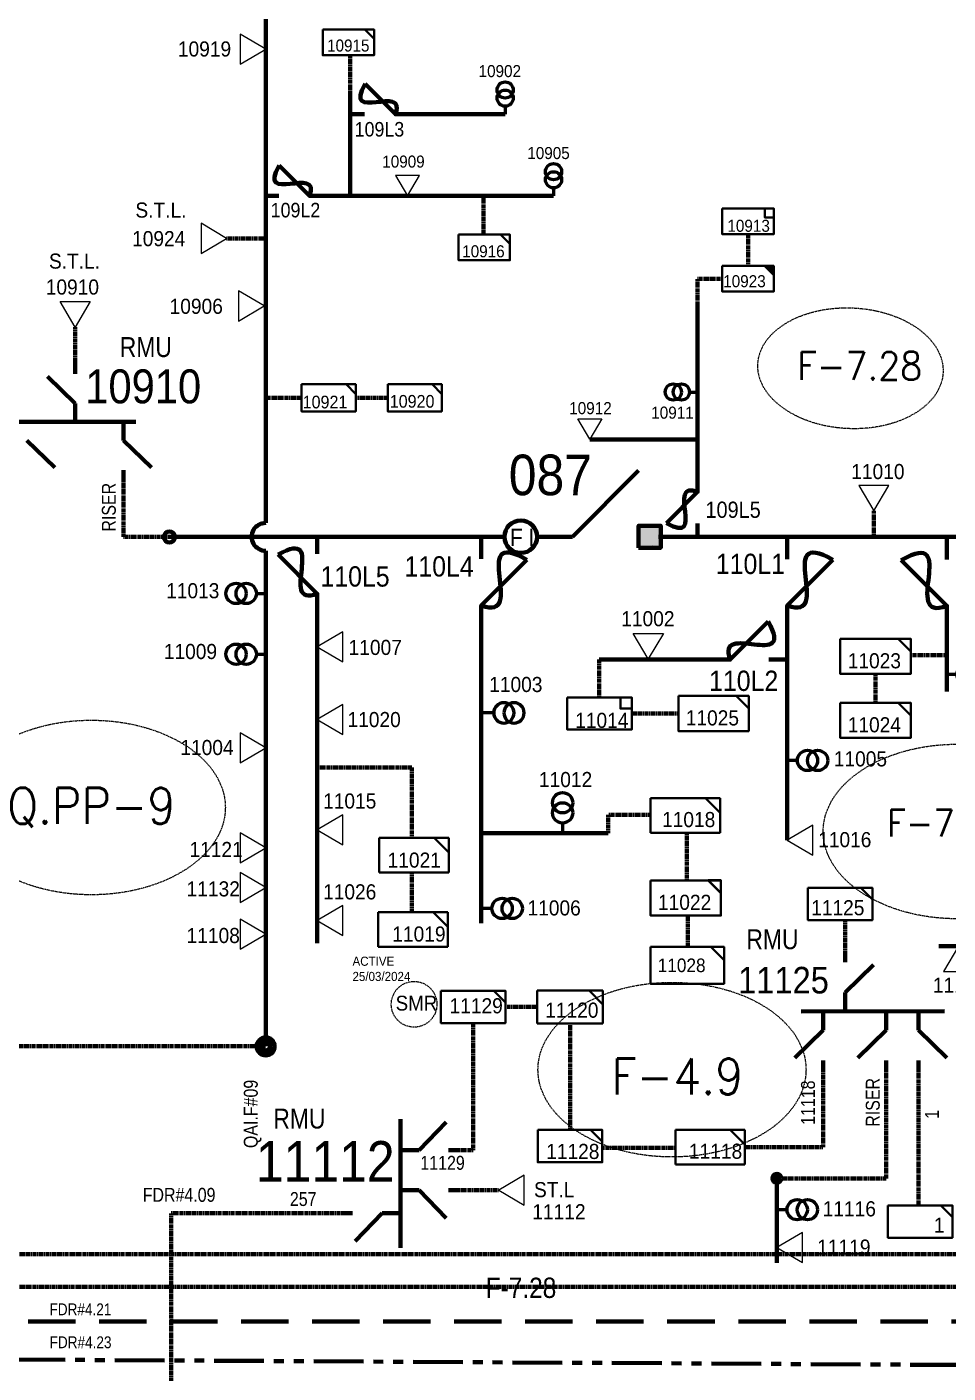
# Model space of a CAD drawing. Header units: metres. Extents: x 65984 to 144644, y -19036 to 23726.
# Drawn here: x 115686.8 to 115913.7, y 20296 to 20627.6 of the extents above; entities that cross this region are included whole.
import ezdxf
from ezdxf.enums import TextEntityAlignment as Align

# ---------------------------------------------------------------- set-up
doc = ezdxf.new("R2010")
doc.units = ezdxf.units.M
doc.header["$MEASUREMENT"] = 0
for name, pattern in [('( Phantom )', [2.5, 1.25, -0.25, 0.25, -0.25, 0.25, -0.25]), ('DGN Style 3', [0.013877, 0, -0.013877]), ('HIDDEN2', [2381.25, 1587.5, -793.75])]:
    doc.linetypes.add(name, pattern=pattern)
doc.layers.get('0').update_dxf_attribs({"color": 95, "lineweight": 40})
for name, color, linetype, lineweight in [('ABS', 7, 'Continuous', 40), ('ABS NUMBER', 112, 'Continuous', 30), ('d_eos', 111, 'Continuous', 40), ('d_eos no', 121, 'Continuous', 40), ('d_fco', 5, 'Continuous', 40), ('d_fco text', 95, 'Continuous', 40), ('d_oh branch', 94, 'Continuous', 40), ('d_switch', 95, 'Continuous', 40), ('d_tf', 1, 'Continuous', 40), ('d_tf no', 6, 'Continuous', 40), ('d_tf_200', 1, 'Continuous', 40), ('d_ug cable', 95, 'Continuous', 40), ('d_ug main line', 95, 'Continuous', 40), ('d_unit sub', 7, 'Continuous', 40), ('EARTH FAULT INDICATOR', 95, 'Continuous', 40), ('FDR  2  02', 36, 'Continuous', 40), ('fedr no', 95, 'Continuous', 40), ('Level 37', 7, 'Continuous', 0), ('O H MAIN FEEDER', 4, 'Continuous', 100)]:
    doc.layers.add(name, color=color, linetype=linetype, lineweight=lineweight)
doc.styles.add('NASKHF', font='naskhf.shx', dxfattribs={"height": 8})
doc.styles.add('Style-Andalus', font='andlso.ttf')
doc.styles.add('Style-Arial', font='arial.ttf')
doc.styles.add('Style-ENGINEERING', font='ENGINEERING.shx')
doc.styles.add('Style-msdefault', font='msdefault.shx')
doc.styles.add('Style-STANDARD', font='STANDARD.shx')

# ---------------------------------------------------------------- blocks, each defined once
blk = doc.blocks.new('FUSE01')
at = {"color": 0, "linetype": 'ByBlock', "lineweight": -2}
blk.add_line((0, -17.15), (0, -22.55), dxfattribs=at)
at = {"color": 0, "linetype": 'ByBlock', "lineweight": -2, "flags": 128}
blk.add_lwpolyline([(0, 0.05), (0, -5.75), (-11.2, -16.95)], dxfattribs=at)
at = {"color": 0, "linetype": 'ByBlock', "lineweight": -2}
blk.add_open_spline([(-11.2, -16.95), (3.4, -25.35), (-11.6, -1.35), (0, -5.75)], degree=3, dxfattribs=at)
blk = doc.blocks.new('TFU_9')
at = {"layer": 'd_tf_200', "color": 1, "linetype": 'Continuous', "lineweight": 53}
blk.add_line((0, 10), (0, 0), dxfattribs=at)
for centre in [(0, 30), (0, 20)]:
    blk.add_circle(centre, 10, dxfattribs=at)
blk = doc.blocks.new('TFU_16')
at = {"layer": 'd_tf_200', "color": 30, "linetype": 'Continuous', "lineweight": 53}
blk.add_line((0, 10), (0, 0), dxfattribs=at)
for centre in [(0, 30), (0, 20)]:
    blk.add_circle(centre, 10, dxfattribs=at)
blk = doc.blocks.new('TFU_21')
at = {"layer": 'd_tf_200', "color": 98, "linetype": 'Continuous', "lineweight": 53}
blk.add_line((0, 10), (0, 0), dxfattribs=at)
for centre in [(0, 30), (0, 20)]:
    blk.add_circle(centre, 10, dxfattribs=at)
blk = doc.blocks.new('TF3')
at = {"color": 0, "linetype": 'ByBlock', "lineweight": -2}
for p, q in [((11.3, 9), (18.3, 9)), ((18.3, 9), (18.3, 2))]:
    blk.add_line(p, q, dxfattribs=at)
at = {"color": 0, "linetype": 'ByBlock', "lineweight": -2, "flags": 128}
blk.add_lwpolyline([(18.3, 2), (11.3, 2), (11.3, 9)], dxfattribs=at)
at = {"color": 0, "linetype": 'ByBlock', "lineweight": -2}
blk.add_3dface([(-21.7, 9), (18.3, 9), (18.3, -11), (-21.7, -11)], dxfattribs=at)
blk = doc.blocks.new('ABS2_1_1')
at = {"color": 0, "linetype": 'ByBlock', "lineweight": -2, "ltscale": 500}
for q in [(-29900, 43500), (0, 0)]:
    blk.add_line((0, 13600), q, dxfattribs=at)
at = {"color": 0, "linetype": 'ByBlock', "lineweight": -2, "ltscale": 500, "flags": 128}
for points in [[(5000, 43600), (-5000, 43600), (-5000, 53600), (5000, 53600)], [(3791, 49653), (3791, 49653), (3791, 49653)]]:
    blk.add_lwpolyline(points, close=True, dxfattribs=at)
at = {"color": 0, "linetype": 'ByBlock', "lineweight": -2, "ltscale": 500}
for points in [[(5000, 43600), (-5000, 43600), (5000, 53600), (-5000, 53600)], [(3791, 49653), (3791, 49653), (3791, 49653)]]:
    blk.add_solid(points, dxfattribs=at)
blk = doc.blocks.new('*U693')
at = {"layer": 'd_fco', "color": 30, "linetype": 'Continuous', "lineweight": 100}
blk.add_line((-4.6, 4.21), (-10.13, 4.21), dxfattribs=at)
at = {"layer": 'd_fco', "color": 30, "linetype": 'Continuous', "lineweight": 100, "flags": 128}
blk.add_lwpolyline([(13.02, 4.21), (7.07, 4.21), (-4.4, -7.26)], dxfattribs=at)
at = {"layer": 'd_fco', "color": 30, "linetype": 'Continuous', "lineweight": 100}
blk.add_open_spline([(-4.4, -7.26), (-13, 7.69), (11.58, -7.67), (7.07, 4.21)], degree=3, dxfattribs=at)
blk = doc.blocks.new('*U695')
at = {"layer": 'd_unit sub', "color": 30, "linetype": 'Continuous', "lineweight": 40}
for p, q in [((-9.2, 4.61), (9.19, 4.61)), ((-9.2, -4.58), (-9.2, 4.61)), ((9.19, 0.73), (5.31, 4.61)), ((5.97, 4.61), (9.19, 4.61)), ((9.19, 4.61), (9.19, 1.4)), ((9.19, 4.61), (9.19, -4.58)), ((9.19, -4.58), (-9.2, -4.58))]:
    blk.add_line(p, q, dxfattribs=at)
blk = doc.blocks.new('*U696')
at = {"layer": 'd_unit sub', "color": 98, "linetype": 'Continuous', "lineweight": 40}
for p, q in [((-9.2, 4.61), (9.19, 4.61)), ((-9.2, -4.58), (-9.2, 4.61)), ((9.19, 0.73), (5.31, 4.61)), ((5.97, 4.61), (9.19, 4.61)), ((9.19, 4.61), (9.19, 1.4)), ((9.19, 4.61), (9.19, -4.58)), ((9.19, -4.58), (-9.2, -4.58))]:
    blk.add_line(p, q, dxfattribs=at)
blk = doc.blocks.new('*U906')
at = {"layer": 'EARTH FAULT INDICATOR', "color": 2, "linetype": 'Continuous', "lineweight": 100}
blk.add_circle((0.02, 0.13), 4, dxfattribs=at)
at = {"layer": 'EARTH FAULT INDICATOR', "color": 2, "lineweight": 140, "style": 'Style-Andalus', "width": 0.9}
blk.add_text('F I', height=4.234, dxfattribs=at).set_placement((-2.61, 2.11), align=Align.TOP_LEFT)
blk = doc.blocks.new('TF_8')
at = {"color": 0, "linetype": 'ByBlock', "lineweight": -2}
blk.add_line((6.3, 4.95), (9.9, 1.35), dxfattribs=at)
blk.add_3dface([(-10.1, 4.95), (9.9, 4.95), (9.9, -5.05), (-10.1, -5.05)], dxfattribs=at)
blk = doc.blocks.new('exist.us-1000kva')
at = {"color": 0, "linetype": 'ByBlock', "lineweight": -2, "flags": 128}
blk.add_lwpolyline([(40, 12.9), (32.8, 20), (40, 20)], close=True, dxfattribs=at)
at = {"color": 0, "linetype": 'ByBlock', "lineweight": -2, "extrusion": (0, 0, -1)}
blk.add_solid([(-40, 12.9), (-32.8, 20), (-40, 20)], dxfattribs=at)
at = {"color": 0, "linetype": 'ByBlock', "lineweight": -2, "xscale": 2, "yscale": 2}
blk.add_blockref('TF_8', (20.2, 10.1), dxfattribs=at)
blk = doc.blocks.new('TRA1_28')
at = {"layer": 'd_tf', "color": 98, "linetype": 'Continuous', "lineweight": 0, "ltscale": 0.000372147, "flags": 128}
blk.add_lwpolyline([(10.06, -16.98), (0.06, 0.02), (-9.94, -16.98)], close=True, dxfattribs=at)
blk = doc.blocks.new('TRA1_27')
at = {"layer": 'd_tf', "color": 98, "linetype": 'Continuous', "lineweight": 0, "ltscale": 0.000372147, "xscale": 1.000046566207833, "yscale": 1.000046566207833, "zscale": 1.000046566207833, "rotation": 180}
blk.add_blockref('TRA1_28', (0, 0), dxfattribs=at)
blk = doc.blocks.new('TRA1_32')
at = {"layer": 'd_tf', "color": 1, "linetype": 'Continuous', "lineweight": 0, "ltscale": 0.000371982, "flags": 128}
blk.add_lwpolyline([(10, -17.02), (0, -0.02), (-10, -17.02)], close=True, dxfattribs=at)
blk = doc.blocks.new('TRA1_31')
at = {"layer": 'd_tf', "color": 1, "linetype": 'Continuous', "lineweight": 0, "ltscale": 0.000371982, "xscale": 1.000046566207834, "yscale": 1.000046566207834, "zscale": 1.000046566207834, "rotation": 180}
blk.add_blockref('TRA1_32', (0, 0), dxfattribs=at)
blk = doc.blocks.new('TRA1_34')
at = {"layer": 'd_tf', "color": 30, "linetype": 'Continuous', "lineweight": 0, "ltscale": 0.000372147, "flags": 128}
blk.add_lwpolyline([(10, -16.98), (0, 0.02), (-10, -16.98)], close=True, dxfattribs=at)
blk = doc.blocks.new('TRA1_33')
at = {"layer": 'd_tf', "color": 30, "linetype": 'Continuous', "lineweight": 0, "ltscale": 0.000372147, "xscale": 1.000046566207833, "yscale": 1.000046566207833, "zscale": 1.000046566207833, "rotation": 180}
blk.add_blockref('TRA1_34', (0, 0), dxfattribs=at)
blk = doc.blocks.new('*U1556')
at = {"layer": 'd_unit sub', "color": 30, "linetype": 'Continuous', "lineweight": 40, "flags": 128}
blk.add_lwpolyline([(8.54, 1.2), (8.54, 4.27), (5.47, 4.27)], close=True, dxfattribs=at)
at = {"layer": 'd_unit sub', "color": 30, "linetype": 'Continuous', "lineweight": 40, "xscale": 0.8535245333131422, "yscale": 0.8535245333131422, "zscale": 0.3910944340700495, "rotation": 359.9999999999999}
blk.add_blockref('TF_8', (0.09, 0.04), dxfattribs=at)
blk = doc.blocks.new('*U1559')
at = {"layer": 'd_unit sub', "color": 98, "linetype": 'Continuous', "lineweight": 40, "flags": 128}
blk.add_lwpolyline([(8.54, 1.2), (8.54, 4.27), (5.47, 4.27)], close=True, dxfattribs=at)
at = {"layer": 'd_unit sub', "color": 98, "linetype": 'Continuous', "lineweight": 40, "xscale": 0.8535245333131424, "yscale": 0.8535245333131424, "zscale": 0.4267622666565712, "rotation": 359.9999999999999}
blk.add_blockref('TF_8', (0.09, 0.04), dxfattribs=at)
blk = doc.blocks.new('TRA1_40')
at = {"layer": 'd_tf', "color": 30, "linetype": 'Continuous', "lineweight": 0, "ltscale": 0.000371982, "extrusion": (0, 0, -1), "flags": 128}
blk.add_lwpolyline([(-10, -17.02), (0, -0.02), (10, -17.02)], close=True, dxfattribs=at)
blk = doc.blocks.new('TRA1_39')
at = {"layer": 'd_tf', "color": 30, "linetype": 'Continuous', "lineweight": 0, "ltscale": 0.000371982, "xscale": 1.000046566207834, "yscale": 1.000046566207834, "zscale": 1.000046566207834, "rotation": 180}
blk.add_blockref('TRA1_40', (0, 0), dxfattribs=at)
blk = doc.blocks.new('TRA1_660')
at = {"layer": 'd_tf', "color": 30, "linetype": 'Continuous', "lineweight": 0, "ltscale": 0.000322299, "extrusion": (0, 0, -1), "flags": 128}
blk.add_lwpolyline([(-10, -17), (0, 0), (10, -17)], close=True, dxfattribs=at)
blk = doc.blocks.new('TRA1_659')
at = {"layer": 'd_tf', "color": 30, "linetype": 'Continuous', "lineweight": 0, "ltscale": 0.000322299, "xscale": 1.000046566207833, "yscale": 1.000046566207833, "zscale": 1.000046566207833, "rotation": 180}
blk.add_blockref('TRA1_660', (0, 0), dxfattribs=at)
blk = doc.blocks.new('TFU_163')
at = {"layer": 'd_tf_200', "color": 1, "linetype": 'Continuous', "lineweight": 53}
blk.add_line((0, 10), (0, 0), dxfattribs=at)
for centre in [(0, 30), (0, 20)]:
    blk.add_circle(centre, 10, dxfattribs=at)
blk = doc.blocks.new('TFU_164')
at = {"layer": 'd_tf_200', "color": 1, "linetype": 'Continuous', "lineweight": 53}
blk.add_line((0, 10), (0, 0), dxfattribs=at)
for centre in [(0, 30), (0, 20)]:
    blk.add_circle(centre, 10, dxfattribs=at)
blk = doc.blocks.new('TRA1_662')
at = {"layer": 'd_tf', "color": 1, "linetype": 'Continuous', "lineweight": 0, "ltscale": 0.00032152, "flags": 128}
blk.add_lwpolyline([(10.1, -17), (0.1, 0), (-9.9, -17)], close=True, dxfattribs=at)
blk = doc.blocks.new('TRA1_661')
at = {"layer": 'd_tf', "color": 1, "linetype": 'Continuous', "lineweight": 0, "ltscale": 0.00032152, "xscale": 1.000046566207833, "yscale": 1.000046566207833, "zscale": 1.000046566207833, "rotation": 180}
blk.add_blockref('TRA1_662', (0, 0), dxfattribs=at)
blk = doc.blocks.new('*U2286')
at = {"layer": 'd_oh branch', "color": 1, "linetype": 'Continuous', "lineweight": 100}
for p, q in [((-20.32, -15.31), (-20.32, 17.12)), ((27.7, 9.96), (-2.08, 9.96)), ((42.68, -15.31), (-28.55, -15.31))]:
    blk.add_line(p, q, dxfattribs=at)
at = {"layer": 'd_ug cable', "color": 1, "linetype": 'DGN Style 3', "lineweight": 100}
for p, q in [((-20.32, 17.12), (-20.32, 28.2)), ((20.96, -27.29), (20.96, -15.47))]:
    blk.add_line(p, q, dxfattribs=at)
at = {"layer": 'd_fco', "color": 1, "linetype": 'Continuous', "lineweight": 100, "xscale": 0.8364540426468795, "yscale": 0.8364540426468795, "zscale": 0.5254506849424514, "rotation": 270}
for p in [(-1.48, 9.96), (-28.06, -15.31)]:
    blk.add_blockref('FUSE01', p, dxfattribs=at)
at = {"layer": 'd_tf', "color": 1, "linetype": 'Continuous', "lineweight": 0, "ltscale": 0.00032152, "xscale": 0.3699999999999999, "yscale": 0.3699999999999999, "zscale": 0.3699999999999999, "rotation": 359.9999999999999}
blk.add_blockref('TRA1_661', (-2.53, -15.3), dxfattribs=at)
at = {"layer": 'd_tf_200', "color": 1, "linetype": 'Continuous', "lineweight": 53, "xscale": 0.25, "yscale": 0.25, "zscale": 0.25, "rotation": 359.9999999999999}
for name, p in [('TFU_163', (27.7, 9.96)), ('TFU_164', (42.68, -15.31))]:
    blk.add_blockref(name, p, dxfattribs=at)
at = {"layer": 'd_unit sub', "color": 1, "linetype": 'Continuous', "lineweight": 40, "xscale": 0.7946313405145354, "yscale": 0.7946313405145354, "zscale": 0.4991781506953288, "rotation": 359.9999999999999}
blk.add_blockref('TF_8', (-20.76, 32.21), dxfattribs=at)
at = {"layer": 'd_unit sub', "color": 1, "linetype": 'Continuous', "lineweight": 40, "xscale": 0.7946313405145354, "yscale": 0.7946313405145354, "zscale": 0.4991781506953288}
blk.add_blockref('TF_8', (21.28, -31.22), dxfattribs=at)
at = {"layer": 'd_fco text', "color": 1, "linetype": 'Continuous', "lineweight": 80, "style": 'Style-msdefault', "width": 0.916667}
for s, p in [('109L3', (-18.89, 7.56)), ('109L2', (-44.88, -17.45))]:
    blk.add_text(s, height=4.498, dxfattribs=at).set_placement(p, align=Align.TOP_LEFT)
at = {"layer": 'd_tf no', "color": 1, "linetype": 'Continuous', "lineweight": 40, "style": 'Style-msdefault', "width": 0.947368}
for s, p in [('10915', (-27.43, 33.09)), ('10902', (19.48, 25.18)), ('10909', (-10.34, -2.82)), ('10905', (34.56, -0.18)), ('10916', (14.41, -30.58))]:
    blk.add_text(s, height=3.724, dxfattribs=at).set_placement(p, align=Align.TOP_LEFT)
blk = doc.blocks.new('*U2291')
at = {"layer": 'FDR  2  02', "color": 1, "linetype": 'Continuous', "lineweight": 0, "flags": 128}
blk.add_lwpolyline([(8.11, 4.05), (8.11, 1.12), (5.18, 4.05)], close=True, dxfattribs=at)
at = {"layer": 'd_unit sub', "color": 1, "linetype": 'Continuous', "lineweight": 40, "xscale": 0.8108483066474853, "yscale": 0.8108483066474853, "zscale": 0.4828987324834716, "rotation": 359.9999999999999}
blk.add_blockref('TF_8', (0.08, 0.04), dxfattribs=at)
blk = doc.blocks.new('*U2389')
at = {"layer": 'd_unit sub', "color": 2, "linetype": 'Continuous', "lineweight": 40, "flags": 128}
blk.add_lwpolyline([(8.54, 1.2), (8.54, 4.27), (5.47, 4.27)], close=True, dxfattribs=at)
at = {"layer": 'd_unit sub', "color": 2, "linetype": 'Continuous', "lineweight": 40, "xscale": 0.8535245333131424, "yscale": 0.8535245333131424, "zscale": 0.4267622666565712, "rotation": 359.9999999999999}
blk.add_blockref('TF_8', (0.09, 0.04), dxfattribs=at)
blk = doc.blocks.new('*U3659')
at = {"layer": 'd_unit sub', "color": 30, "linetype": 'Continuous', "lineweight": 40, "flags": 128}
blk.add_lwpolyline([(8.54, 1.2), (8.54, 4.27), (5.47, 4.27)], close=True, dxfattribs=at)
at = {"layer": 'd_unit sub', "color": 30, "linetype": 'Continuous', "lineweight": 40, "xscale": 0.8535245333131422, "yscale": 0.8535245333131422, "zscale": 0.3368622297988325, "rotation": 359.9999999999999}
blk.add_blockref('TF_8', (0.09, 0.04), dxfattribs=at)

msp = doc.modelspace()

# ---------------------------------------------------------------- linework, layer by layer
at = {"layer": 'd_eos', "color": 7, "linetype": 'Continuous', "lineweight": 211, "ltscale": 0.625574}
for p, q in [((115698.68, 20542.11), (115698.68, 20544.88)), ((115698.68, 20534.82), (115691.82, 20541.48)), ((115698.68, 20530.26), (115698.68, 20534.82)), ((115713.58, 20530.26), (115682.98, 20530.26)), ((115710.58, 20530.26), (115710.58, 20525.71)), ((115686.78, 20525.71), (115693.64, 20519.05)), ((115710.58, 20525.71), (115717.44, 20519.05)), ((115710.58, 20518.41), (115710.58, 20515.64)), ((115778.84, 20358.55), (115778.84, 20326.87)), ((115783.39, 20350.96), (115790.05, 20357.82)), ((115778.84, 20350.96), (115783.39, 20350.96)), ((115790.69, 20350.96), (115793.46, 20350.96)), ((115778.84, 20341.07), (115783.39, 20341.07)), ((115783.39, 20341.07), (115790.05, 20334.21)), ((115790.69, 20341.07), (115793.46, 20341.07)), ((115766.98, 20335.42), (115764.21, 20335.42)), ((115774.28, 20335.42), (115767.62, 20328.55)), ((115778.83, 20335.42), (115774.28, 20335.42))]:
    msp.add_line(p, q, dxfattribs=at)
at = {"layer": 'd_eos', "color": 7, "linetype": 'Continuous', "lineweight": 211, "ltscale": 0.638341}
for p, q in [((115888.37, 20397.22), (115888.37, 20400.04)), ((115888.37, 20389.77), (115895.37, 20396.57)), ((115888.37, 20385.12), (115888.37, 20389.77)), ((115912.87, 20385.13), (115877.58, 20385.12)), ((115882.95, 20385.12), (115882.95, 20380.47)), ((115898.48, 20385.13), (115898.48, 20380.48)), ((115906.42, 20385.13), (115906.42, 20380.48)), ((115882.95, 20380.47), (115875.95, 20373.68)), ((115898.48, 20380.48), (115891.48, 20373.68)), ((115906.42, 20380.48), (115913.42, 20373.68)), ((115882.95, 20373.03), (115882.95, 20370.2)), ((115898.48, 20373.03), (115898.49, 20370.21)), ((115906.42, 20373.03), (115906.42, 20370.21))]:
    msp.add_line(p, q, dxfattribs=at)
at = {"layer": 'd_oh branch', "color": 30, "linetype": 'Continuous', "lineweight": 100}
for p, q in [((115852.03, 20559.31), (115852.03, 20514.25)), ((115852.03, 20525.91), (115825.44, 20525.91)), ((115758.32, 20401.92), (115758.32, 20486.21)), ((115798.71, 20406.83), (115798.71, 20483.08)), ((115874.11, 20427.3), (115874.11, 20484.58)), ((115913.47, 20463.89), (115913.47, 20481.7)), ((115855.21, 20471.73), (115827.81, 20471.73)), ((115798.71, 20428.99), (115830.02, 20428.99)), ((115951.53, 20401.21), (115911.46, 20401.21))]:
    msp.add_line(p, q, dxfattribs=at)
at = {"layer": 'd_oh branch', "color": 98, "linetype": 'Continuous', "lineweight": 100}
msp.add_line((115871.58, 20323.19), (115871.58, 20344.7), dxfattribs=at)
msp.add_circle((115871.58, 20343.99), 1.08, dxfattribs=at)
at = {"layer": 'd_ug cable', "color": 1, "linetype": 'DGN Style 3', "lineweight": 100}
for p, q in [((115735.97, 20575.49), (115745.63, 20575.49)), ((115754.47, 20536.2), (115745.63, 20536.2)), ((115775.67, 20536.2), (115767.82, 20536.2))]:
    msp.add_line(p, q, dxfattribs=at)
at = {"layer": 'd_ug cable', "color": 30, "linetype": 'DGN Style 3', "lineweight": 100}
for p, q in [((115864.45, 20568.7), (115864.45, 20576.5)), ((115698.68, 20544.88), (115698.68, 20553.62)), ((115895.46, 20508.35), (115895.46, 20502)), ((115827.81, 20471.73), (115827.81, 20462.45)), ((115895.87, 20461.12), (115895.87, 20468.2)), ((115847.29, 20458.47), (115835.79, 20458.47)), ((115849.39, 20429.06), (115849.39, 20417.38)), ((115849.66, 20408.71), (115849.66, 20400.97)), ((115520.28, 20317.27), (116065.78, 20317.27))]:
    msp.add_line(p, q, dxfattribs=at)
at = {"layer": 'd_ug cable', "color": 98, "linetype": 'DGN Style 3', "lineweight": 100}
for p, q in [((115888.37, 20400.04), (115888.37, 20407.58)), ((115820.59, 20382.15), (115820.59, 20355.93)), ((115846.56, 20351.49), (115828.53, 20351.49)), ((115793.46, 20341.07), (115803.04, 20341.09))]:
    msp.add_line(p, q, dxfattribs=at)
at = {"layer": 'd_ug cable', "color": 30, "linetype": 'DGN Style 3', "lineweight": 100, "flags": 128}
for points in [[(115852.03, 20559.31), (115852.03, 20565.53), (115858.1, 20565.53)], [(115710.58, 20517.03), (115710.58, 20502), (115722.19, 20502)], [(115904.54, 20472.8), (115913.47, 20472.8)], [(115758.32, 20445.21), (115781.64, 20445.21), (115781.64, 20427.84)], [(115830.02, 20428.99), (115830.02, 20433.48), (115840.46, 20433.48)], [(115781.64, 20419.28), (115781.64, 20409.55)]]:
    msp.add_lwpolyline(points, dxfattribs=at)
at = {"layer": 'd_ug cable', "color": 7, "linetype": 'DGN Style 3', "lineweight": 100, "flags": 128}
msp.add_lwpolyline([(114510.55, 20244.15), (115302.41, 20244.15), (115302.41, 20325.3), (117309, 20325.3), (117309, 20421.26)], dxfattribs=at)
at = {"layer": 'd_ug cable', "color": 98, "linetype": 'DGN Style 3', "lineweight": 100, "flags": 128}
for points in [[(115804.67, 20386.21), (115812.47, 20386.21)], [(115793.46, 20350.96), (115796.72, 20350.96), (115796.72, 20382.24)], [(115882.95, 20370.2), (115882.95, 20351.65), (115863.69, 20351.65)], [(115898.49, 20370.21), (115898.49, 20343.97), (115871.58, 20343.97), (115871.58, 20343.92)], [(115906.42, 20370.21), (115906.42, 20337.33)]]:
    msp.add_lwpolyline(points, dxfattribs=at)
at = {"layer": 'd_ug cable', "color": 1, "linetype": 'DGN Style 3', "lineweight": 211, "flags": 128}
msp.add_lwpolyline([(115588.82, 20180.17), (115666.95, 20180.17), (115666.95, 20376.52), (115745.63, 20376.52)], dxfattribs=at)
at = {"layer": 'd_ug cable', "color": 98, "linetype": 'DGN Style 3', "lineweight": 140, "flags": 128}
msp.add_lwpolyline([(115765.6, 20335.42), (115722.32, 20335.42), (115722.32, 20277.97), (115395.44, 20277.97), (115395.44, 19824.83)], dxfattribs=at)
at = {"layer": 'd_ug cable', "color": 2, "linetype": 'DGN Style 3', "lineweight": 13}
msp.add_circle((115782.18, 20386.86), 5.63, dxfattribs=at)
at = {"layer": 'd_ug main line', "color": 234, "linetype": '( Phantom )', "lineweight": 158, "ltscale": 9.8, "flags": 128}
msp.add_lwpolyline([(116210.19, 20567.09), (116123.7, 20567.09), (116123.45, 20296.85), (115366.5, 20301.17)], dxfattribs=at)
at = {"layer": 'd_ug main line', "color": 9, "linetype": 'HIDDEN2', "lineweight": 158, "ltscale": 0.00735}
msp.add_lwpolyline([(115354.51, 19851.01), (115354.51, 20308.76), (116096.98, 20308.76), (116096.98, 20407.48)], dxfattribs=at)
at = {"layer": 'fedr no', "color": 82, "linetype": 'DGN Style 3', "lineweight": 13, "true_color": 0x1dc70e}
for centre, major_axis in [((115889.69, 20543.49), (22.82, -1.02)), ((115702.65, 20435.32), (33.02, 0)), ((115915.99, 20429.41), (33.02, 0)), ((115845.72, 20370.75), (33.02, 0))]:
    msp.add_ellipse(centre, major_axis=major_axis, ratio=0.651175, dxfattribs=at)
at = {"layer": 'O H MAIN FEEDER', "color": 1, "lineweight": 211, "ltscale": 0.488306}
for p, q in [((115745.63, 20505.4), (115745.63, 20667.59)), ((115745.63, 20376.52), (115745.63, 20498.54))]:
    msp.add_line(p, q, dxfattribs=at)
at = {"layer": 'O H MAIN FEEDER', "color": 30, "lineweight": 211, "ltscale": 0.488306}
for p, q in [((115804.46, 20502), (115721.97, 20502)), ((115935.52, 20502), (115842.43, 20502))]:
    msp.add_line(p, q, dxfattribs=at)
at = {"layer": 'O H MAIN FEEDER', "color": 191, "lineweight": 211, "ltscale": 0.488306}
msp.add_line((115813.76, 20502), (115812.45, 20502), dxfattribs=at)
at = {"layer": 'O H MAIN FEEDER', "color": 191, "lineweight": 211, "ltscale": 0.498271}
msp.add_circle((115721.89, 20501.94), 1.34, dxfattribs=at)
at = {"layer": 'O H MAIN FEEDER', "color": 1, "lineweight": 211, "ltscale": 0.488306}
for centre, radius in [((115745.61, 20376.48), 2.21), ((115745.67, 20376.52), 1.47), ((115745.67, 20376.52), 1.07)]:
    msp.add_circle(centre, radius, dxfattribs=at)
msp.add_arc((115745.6, 20501.97), 3.43, 89.4937, 270.5063, dxfattribs=at)

# ---------------------------------------------------------------- block references
at = {"layer": 'ABS', "color": 7, "linetype": 'Continuous', "lineweight": 211, "ltscale": 0.812883, "xscale": 0.0005446322480400587, "yscale": 0.0005446322480400587, "zscale": 0.000360672857092237, "rotation": 269.9999999999997}
msp.add_blockref('ABS2_1_1', (115813.76, 20502), dxfattribs=at)
at = {"layer": 'd_fco', "color": 30, "linetype": 'Continuous', "lineweight": 100, "extrusion": (0, 0, -1)}
for p, xscale, yscale, zscale, rotation in [((-115849.2, 20508.31), 0.6705227787784251, 0.6705227787784251, 0.6705227787784251, 90.00000000060008), ((-115802.84, 20492.02), 0.98, 0.98, 0.98, 270.0000000006001), ((-115878.24, 20492.01), 0.98, 0.98, 0.98, 270.0000000006001)]:
    msp.add_blockref('*U693', p, dxfattribs=dict(at, xscale=xscale, yscale=yscale, zscale=zscale, rotation=rotation))
at = {"layer": 'd_fco', "color": 30, "linetype": 'Continuous', "lineweight": 100}
for name, p, xscale, yscale, zscale, rotation in [('*U693', (115754.79, 20493.9), 0.8391207493924563, 0.8391207493924563, 0.8391207493924563, 270.0000000006001), ('*U693', (115909.34, 20491.92), 0.98, 0.98, 0.98, 270.0000000006001), ('FUSE01', (115855.25, 20471.73), 0.8364540426468796, -0.8364540426468796, 0.4182270213234398, 269.9999999999999)]:
    msp.add_blockref(name, p, dxfattribs=dict(at, xscale=xscale, yscale=yscale, zscale=zscale, rotation=rotation))
at = {"layer": 'd_oh branch', "color": 1, "linetype": 'Continuous', "lineweight": 100, "xscale": 0.7959396253698765, "yscale": 0.7959396253698765, "zscale": 0.7959396253698765}
msp.add_blockref('*U2286', (115782.57, 20598.12), dxfattribs=at)
at = {"layer": 'd_tf', "color": 1, "linetype": 'Continuous', "lineweight": 0, "ltscale": 0.000371982, "xscale": 0.3699999999999999, "yscale": 0.3699999999999999, "zscale": 0.3699999999999999, "rotation": 89.99999999999997}
for p in [(115745.64, 20622.08), (115735.98, 20575.49), (115745.23, 20558.83), (115745.63, 20450.03), (115745.63, 20425.39), (115745.63, 20415.59), (115745.63, 20404.12)]:
    msp.add_blockref('TRA1_31', p, dxfattribs=at)
at = {"layer": 'd_tf', "color": 30, "linetype": 'Continuous', "lineweight": 0, "ltscale": 0.000371982, "extrusion": (0, 0, -1), "xscale": 0.3699999999999999, "yscale": 0.3699999999999999, "zscale": 0.3699999999999999}
msp.add_blockref('TRA1_39', (-115698.68, 20553.61), dxfattribs=at)
at = {"layer": 'd_tf', "color": 30, "linetype": 'Continuous', "lineweight": 0, "ltscale": 0.000322299, "extrusion": (0, 0, -1), "xscale": 0.295658793239999, "yscale": 0.295658793239999, "zscale": 0.295658793239999, "rotation": 359.9999999999999}
msp.add_blockref('TRA1_659', (-115825.45, 20526.01), dxfattribs=at)
at = {"layer": 'd_tf', "color": 30, "linetype": 'Continuous', "lineweight": 0, "ltscale": 0.000372147, "xscale": 0.37, "yscale": 0.37, "zscale": 0.37}
for p, rotation in [((115895.48, 20508.35), 359.9999999999999), ((115758.32, 20474.88), 269.9999999999999), ((115758.32, 20456.96), 269.9999999999999), ((115758.32, 20429.85), 269.9999999999999), ((115874.12, 20427.3), 269.9999999999999), ((115758.32, 20407.48), 269.9999999999999), ((115916.28, 20401.2), 179.9999999999999)]:
    msp.add_blockref('TRA1_33', p, dxfattribs=dict(at, rotation=rotation))
at = {"layer": 'd_tf', "color": 30, "linetype": 'Continuous', "lineweight": 0, "ltscale": 0.000372147, "extrusion": (0, 0, -1), "xscale": 0.37, "yscale": 0.37, "zscale": 0.37, "rotation": 359.9999999999999}
msp.add_blockref('TRA1_33', (-115839.89, 20471.92), dxfattribs=at)
at = {"layer": 'd_tf', "color": 98, "linetype": 'Continuous', "lineweight": 0, "ltscale": 0.000372147, "xscale": 0.37, "yscale": 0.37, "zscale": 0.37}
for p, rotation in [((115803.04, 20341.07), 269.9999999999999), ((115871.59, 20326.97), 270)]:
    msp.add_blockref('TRA1_27', p, dxfattribs=dict(at, rotation=rotation))
at = {"layer": 'd_tf_200', "color": 30, "linetype": 'Continuous', "lineweight": 53}
for p, xscale, yscale, zscale, rotation in [((115852.03, 20537.64), 0.1997694548918913, 0.1997694548918913, 0.1997694548918913, 89.9999999999999), ((115913.47, 20468.09), 0.25, 0.25, 0.25, 269.9999999999999), ((115874.11, 20446.91), 0.25, 0.25, 0.25, 269.9999999999999), ((115818.77, 20428.99), 0.25, 0.25, 0.25, 359.9999999999999), ((115798.85, 20410.47), 0.25, 0.25, 0.25, 269.9999999999999)]:
    msp.add_blockref('TFU_16', p, dxfattribs=dict(at, xscale=xscale, yscale=yscale, zscale=zscale, rotation=rotation))
at = {"layer": 'd_tf_200', "color": 1, "linetype": 'Continuous', "lineweight": 53, "xscale": 0.25, "yscale": 0.25, "zscale": 0.25, "rotation": 89.99999999999994}
for p in [(115745.81, 20488.05), (115745.81, 20473.07)]:
    msp.add_blockref('TFU_9', p, dxfattribs=at)
at = {"layer": 'd_tf_200', "color": 30, "linetype": 'Continuous', "lineweight": 53, "extrusion": (0, 0, -1), "xscale": 0.25, "yscale": 0.25, "zscale": 0.25, "rotation": 90.00000000000001}
msp.add_blockref('TFU_16', (-115799.3, 20458.61), dxfattribs=at)
at = {"layer": 'd_tf_200', "color": 98, "linetype": 'Continuous', "lineweight": 53, "xscale": 0.25, "yscale": 0.25, "zscale": 0.25, "rotation": 270}
msp.add_blockref('TFU_21', (115871.58, 20336.27), dxfattribs=at)
at = {"layer": 'd_unit sub', "color": 30, "linetype": 'Continuous', "lineweight": 40, "rotation": 359.9999999999999}
for name, p, xscale, yscale, zscale in [('TF3', (115864.99, 20579.99), 0.3174048630174989, 0.3174048630174989, 0.121101816294415), ('exist.us-1000kva', (115858.1, 20562.36), 0.3174861394692032, 0.3174861394692032, 0.3973156702572678), ('TF3', (115828.52, 20458.87), 0.3972139574456817, 0.3972139574456817, 0.121101816294415)]:
    msp.add_blockref(name, p, dxfattribs=dict(at, xscale=xscale, yscale=yscale, zscale=zscale))
at = {"layer": 'd_unit sub', "color": 1, "linetype": 'Continuous', "lineweight": 40, "xscale": 0.8227722367667778, "yscale": 0.8227722367667778, "zscale": 0.8227722367667778}
for p in [(115761.14, 20536.21), (115782.34, 20536.21)]:
    msp.add_blockref('*U2291', p, dxfattribs=at)
at = {"layer": 'd_unit sub', "color": 30, "linetype": 'Continuous', "lineweight": 40}
for name, p, xscale, yscale, zscale in [('*U1556', (115895.86, 20472.54), 1.015907248084497, 1.015907248084497, 1.015907248084497), ('*U1556', (115855.95, 20458.47), 1.015907248084497, 1.015907248084497, 1.015907248084497), ('*U1556', (115895.86, 20456.78), 1.015907248084497, 1.015907248084497, 1.015907248084497), ('*U695', (115849.02, 20433.33), 0.9309999999999999, 0.9309999999999999, 0.9309999999999999), ('*U695', (115782.15, 20423.54), 0.9309999999999999, 0.9309999999999999, 0.9309999999999999), ('*U1556', (115849.11, 20413.05), 1.015907248084497, 1.015907248084497, 1.015907248084497), ('*U695', (115781.92, 20405.25), 0.9309999999999999, 0.9309999999999999, 0.9309999999999999), ('*U3659', (115849.47, 20396.44), 1.061514386593841, 1.061514386593841, 1.061514386593841)]:
    msp.add_blockref(name, p, dxfattribs=dict(at, xscale=xscale, yscale=yscale, zscale=zscale))
at = {"layer": 'd_unit sub', "color": 98, "linetype": 'Continuous', "lineweight": 40}
for name, p, xscale, yscale, zscale in [('*U1559', (115887.16, 20411.55), 0.9309999999999999, 0.9309999999999999, 0.9309999999999999), ('*U696', (115820.59, 20386.2), 0.8827633662902112, 0.8827633662902112, 0.8827633662902112), ('*U1559', (115820.58, 20351.95), 0.9309999999999999, 0.9309999999999999, 0.9309999999999999), ('*U696', (115855.13, 20351.63), 0.9309999999999999, 0.9309999999999999, 0.9309999999999999), ('*U1559', (115906.88, 20333.35), 0.9309999999999999, 0.9309999999999999, 0.9309999999999999)]:
    msp.add_blockref(name, p, dxfattribs=dict(at, xscale=xscale, yscale=yscale, zscale=zscale))
at = {"layer": 'd_unit sub', "color": 2, "linetype": 'Continuous', "lineweight": 40, "xscale": 0.9309999999999999, "yscale": 0.9309999999999999, "zscale": 0.9309999999999999}
msp.add_blockref('*U2389', (115796.72, 20386.21), dxfattribs=at)
at = {"layer": 'EARTH FAULT INDICATOR', "color": 2, "linetype": 'Continuous', "lineweight": 100}
msp.add_blockref('*U906', (115808.44, 20501.87), dxfattribs=at)

# ---------------------------------------------------------------- texts
at = {"layer": 'ABS NUMBER', "color": 7, "lineweight": 140, "style": 'Style-Arial', "width": 0.88}
msp.add_text('087', height=10, dxfattribs=at).set_placement((115805.5, 20522.23), align=Align.TOP_LEFT)
at = {"layer": 'd_eos no', "color": 7, "linetype": 'Continuous', "lineweight": 140, "style": 'Style-Arial', "width": 0.88}
for s, height, p in [('10910', 8.354, (115701.16, 20543.21)), ('11125', 6.55, (115861.99, 20396.07)), ('11112', 10, (115743.2, 20353.17))]:
    msp.add_text(s, height=height, dxfattribs=at).set_placement(p, align=Align.TOP_LEFT)
at = {"layer": 'd_fco text', "color": 30, "linetype": 'Continuous', "lineweight": 80, "style": 'Style-msdefault', "width": 0.916667}
for s, height, p in [('109L5', 3.994, (115853.97, 20510.65)), ('110L5', 4.998, (115759.11, 20494.72)), ('110L4', 4.998, (115779.82, 20497.2)), ('110L1', 4.998, (115856.53, 20497.82)), ('110L2', 4.998, (115854.86, 20469.02))]:
    msp.add_text(s, height=height, dxfattribs=at).set_placement(p, align=Align.TOP_LEFT)
at = {"layer": 'd_switch', "color": 7, "linetype": 'Continuous', "lineweight": 30, "style": 'Style-ENGINEERING', "width": 0.857143}
msp.add_text('RISER', height=3.43, rotation=90, dxfattribs=at).set_placement((115705.25, 20503.26), align=Align.TOP_LEFT)
at = {"layer": 'd_switch', "color": 1, "linetype": 'Continuous', "lineweight": 30, "style": 'Style-msdefault', "width": 0.857143}
msp.add_text('QAI.F#09', height=3.43, rotation=90, dxfattribs=at).set_placement((115740.22, 20351.44), align=Align.TOP_LEFT)
at = {"layer": 'd_switch', "color": 9, "linetype": 'Continuous', "lineweight": 30, "style": 'Style-ENGINEERING', "width": 0.857143}
for s, p in [('11118', (115877.51, 20357.16)), ('RISER', (115893.47, 20356.7)), ('1', (115908.07, 20358.65))]:
    msp.add_text(s, height=3.43, rotation=90, dxfattribs=at).set_placement(p, align=Align.TOP_LEFT)
at = {"layer": 'd_switch', "color": 98, "linetype": 'Continuous', "lineweight": 30, "width": 0.857143}
for s, style, p in [('11129', 'Style-ENGINEERING', (115783.73, 20349.53)), ('FDR#4.09', 'Style-msdefault', (115715.32, 20341.64)), ('257', 'Style-ENGINEERING', (115751.58, 20340.61))]:
    msp.add_text(s, height=3.43, dxfattribs=dict(at, style=style)).set_placement(p, align=Align.TOP_LEFT)
at = {"layer": 'd_switch', "color": 2, "linetype": 'Continuous', "lineweight": 30, "style": 'Style-msdefault', "width": 0.9}
msp.add_text('F-7.28', height=5, dxfattribs=at).set_placement((115799.82, 20319.54), align=Align.TOP_LEFT)
at = {"layer": 'd_switch', "color": 9, "linetype": 'Continuous', "lineweight": 30, "style": 'Style-msdefault', "width": 0.857143}
msp.add_text('FDR#4.21', height=2.92, dxfattribs=at).set_placement((115692.34, 20313.19), align=Align.TOP_LEFT)
at = {"layer": 'd_switch', "color": 234, "linetype": 'Continuous', "lineweight": 30, "style": 'Style-msdefault', "width": 0.857143}
msp.add_text('FDR#4.23', height=2.92, dxfattribs=at).set_placement((115692.37, 20305.08), align=Align.TOP_LEFT)
at = {"layer": 'd_tf no', "color": 1, "linetype": 'Continuous', "lineweight": 40, "style": 'Style-msdefault'}
for s, height, width, p in [('10919', 3.724, 0.947368, (115723.98, 20623.99)), ('S.T.L.', 3.724, 0.947368, (115713.51, 20584.31)), ('10924', 3.724, 0.947368, (115712.69, 20577.28)), ('10906', 3.724, 0.947368, (115721.94, 20560.62)), ('10921', 3.127, 0.947368, (115754.72, 20536.74)), ('10920', 3.127, 0.947368, (115776.18, 20536.91)), ('11013', 3.724, 0.947368, (115721.08, 20490.57)), ('11009', 3.724, 0.947368, (115720.51, 20475.6)), ('11004', 3.724, 0.947368, (115724.59, 20451.96)), ('11121', 3.724, 0.947368, (115726.83, 20426.84)), ('11132', 3.724, 0.947368, (115726.13, 20417.14)), ('11108', 3.724, 0.947368, (115726.13, 20405.66)), ('SMR', 3.646, 0.945946, (115777.63, 20388.96))]:
    msp.add_text(s, height=height, dxfattribs=dict(at, width=width)).set_placement(p, align=Align.TOP_LEFT)
at = {"layer": 'd_tf no', "color": 30, "linetype": 'Continuous', "lineweight": 40, "style": 'Style-msdefault', "width": 0.947368}
for s, height, p in [('10913', 2.976, (115859.36, 20580.07)), ('S.T.L.', 3.724, (115692.21, 20571.75)), ('10910', 3.724, (115691.42, 20565.36)), ('10923', 2.976, (115858.33, 20566.42)), ('10912', 2.976, (115820.39, 20535.16)), ('10911', 2.976, (115840.6, 20534.05)), ('11010', 3.724, (115889.89, 20519.92)), ('11002', 3.724, (115833.22, 20483.68)), ('11007', 3.724, (115766.05, 20476.61)), ('11023', 3.724, (115889.02, 20473.32)), ('11003', 3.724, (115800.68, 20467.48)), ('11020', 3.724, (115765.77, 20458.84)), ('11014', 3.724, (115821.86, 20458.64)), ('11025', 3.724, (115849.11, 20459.25)), ('11024', 3.724, (115889.02, 20457.56)), ('11005', 3.724, (115885.58, 20449.16)), ('11012', 3.724, (115812.94, 20444.07)), ('11015', 3.724, (115759.75, 20438.78)), ('11018', 3.724, (115843.27, 20434.21)), ('11016', 3.724, (115881.73, 20429.27)), ('11021', 3.724, (115775.66, 20424.23)), ('11026', 3.724, (115759.75, 20416.41)), ('11006', 3.724, (115810.12, 20412.45)), ('11022', 3.724, (115842.27, 20413.83)), ('11019', 3.724, (115776.81, 20406.03)), ('11028', 3.352, (115842.19, 20398.13)), ('11122', 3.724, (115910.01, 20393.43))]:
    msp.add_text(s, height=height, dxfattribs=at).set_placement(p, align=Align.TOP_LEFT)
at = {"layer": 'd_tf no', "color": 98, "linetype": 'Continuous', "lineweight": 40, "style": 'Style-msdefault', "width": 0.947368}
for s, height, p in [('11125', 3.724, (115893.13, 20412.5)), ('1', 3.72, (115912.85, 20334.3))]:
    msp.add_text(s, height=height, dxfattribs=at).set_placement(p, align=Align.TOP_RIGHT)
at = {"layer": 'd_tf no', "color": 121, "linetype": 'Continuous', "lineweight": 40, "style": 'Style-msdefault', "width": 0.947368}
msp.add_text('11129', height=3.724, dxfattribs=at).set_placement((115790.91, 20388.35), align=Align.TOP_LEFT)
at = {"layer": 'd_tf no', "color": 98, "linetype": 'Continuous', "lineweight": 40, "style": 'Style-msdefault', "width": 0.947368}
for s, p in [('11120', (115814.48, 20387.27)), ('11128', (115814.72, 20352.48)), ('11118', (115849.9, 20352.53)), ('ST.L', (115811.72, 20343.07)), ('11112', (115811.31, 20337.63)), ('11116', (115882.85, 20338.35)), ('11119', (115881.51, 20328.92))]:
    msp.add_text(s, height=3.724, dxfattribs=at).set_placement(p, align=Align.TOP_LEFT)
at = {"layer": 'd_tf no', "color": 121, "linetype": 'Continuous', "lineweight": 40, "insert": (115767, 20398.59), "char_height": 2.2515, "attachment_point": 1, "style": 'NASKHF'}
msp.add_mtext('\\Fmsdefault;\\H1x;\\W0.945946;ACTIVE\\P25/03/2024', dxfattribs=at)
at = {"layer": 'fedr no', "color": 6, "linetype": 'Continuous', "lineweight": 40, "attachment_point": 5, "style": 'Style-STANDARD'}
for s, insert, char_height in [('F-7.28', (115891.96, 20544.07), 6.917), ('Q.PP-9', (115702.65, 20435.32), 8.852), ('F-7.28', (115913.53, 20431.49), 6.685), ('F-4.9', (115847.04, 20369.1), 8.852)]:
    msp.add_mtext(s, dxfattribs=dict(at, insert=insert, char_height=char_height))
at = {"layer": 'Level 37', "color": 7, "linetype": 'Continuous', "lineweight": 100, "style": 'Style-msdefault', "width": 0.86}
for p in [(115709.66, 20551.16), (115864.05, 20405.32), (115747.5, 20361.16)]:
    msp.add_text('RMU', height=4.9, dxfattribs=at).set_placement(p, align=Align.TOP_LEFT)

doc.saveas('drawing.dxf')
